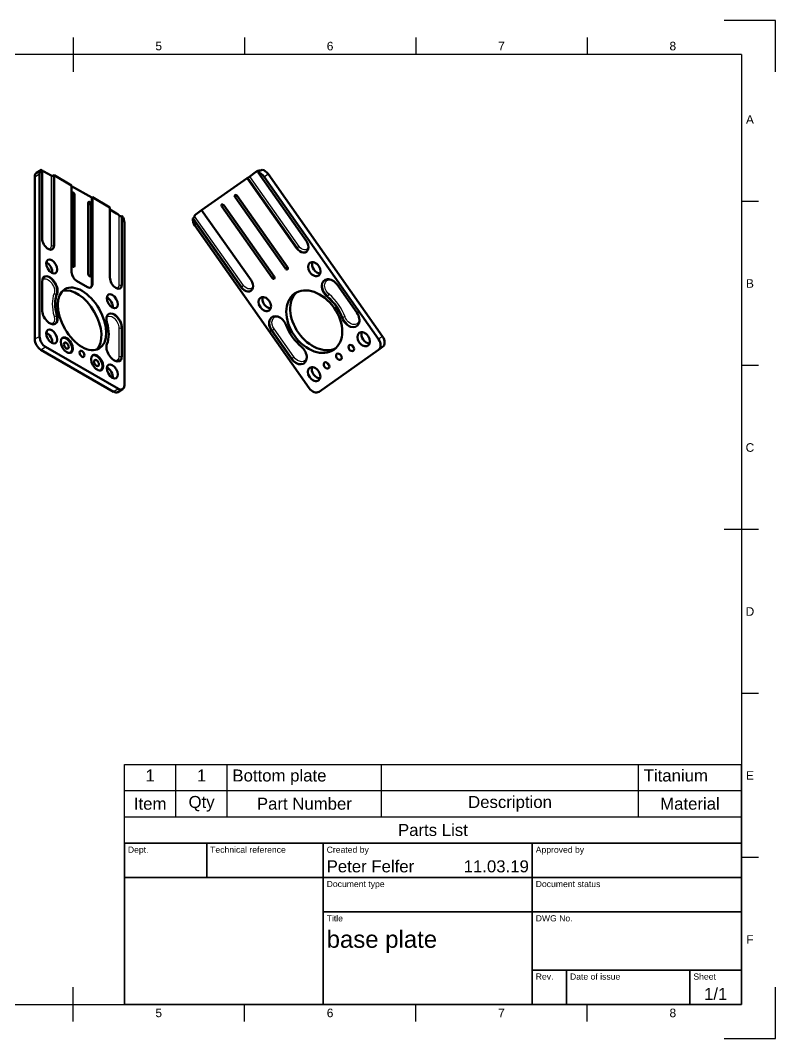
# Model space of a CAD drawing. Header units: millimetres. Extents: x 0 to 420, y 0 to 297.
# Drawn here: x 199.6 to 420, y 0 to 297 of the extents above; entities that cross this region are included whole.
import ezdxf
from ezdxf.enums import TextEntityAlignment as Align

# ---------------------------------------------------------------- set-up
doc = ezdxf.new("R2010")
doc.units = ezdxf.units.MM
doc.header["$LTSCALE"] = 0.75
for name, color, linetype, lineweight in [('Border', 7, 'Continuous', 25), ('Parts Lists', 7, 'Continuous', 25), ('TitleBlock', 7, 'Continuous', 35), ('Visible', 7, 'Continuous', 50), ('Visible Narrow', 7, 'Continuous', 25)]:
    doc.layers.add(name, color=color, linetype=linetype, lineweight=lineweight)
doc.styles.add('FusionTitle', font='')
doc.styles.get("Standard").update_dxf_attribs({"font": 'arial.ttf'})
doc.styles.get('FusionTitle').set_extended_font_data('Arial Unicode MS')

# ---------------------------------------------------------------- blocks, each defined once
blk = doc.blocks.new('ISO_TITLEBLOCK')
at = {"layer": 'TitleBlock'}
for p, q in [((0, 47), (-180, 47)), ((-180, 47), (-180, 0)), ((-156, 37), (-156, 47)), ((-122, 0), (-122, 47)), ((-61, 0), (-61, 47)), ((0, 0), (0, 47)), ((-180, 37), (0, 37)), ((-122, 27), (0, 27)), ((-61, 10), (0, 10)), ((-51, 0), (-51, 10)), ((-15, 0), (-15, 10)), ((-180, 0), (0, 0))]:
    blk.add_line(p, q, dxfattribs=at)
at = {"layer": 'TitleBlock', "style": 'FusionTitle'}
for s, p in [('Dept.', (-179, 46)), ('Technical reference', (-155, 46)), ('Created by', (-121, 46)), ('Approved by', (-60, 46)), ('Document type', (-121, 36)), ('Document status', (-60, 36)), ('Title', (-121, 26)), ('DWG No.', (-60, 26)), ('Rev.', (-60, 9)), ('Date of issue', (-50, 9)), ('Sheet', (-14, 9))]:
    blk.add_text(s, height=1.8, dxfattribs=at).set_placement(p, align=Align.TOP_LEFT)
for tag, p, height in [('DEPT', (-179, 38.5), 3.5), ('TECHNICAL_REFERENCE', (-155, 38.5), 3.5), ('CREATED_BY', (-121, 38.5), 3.5), ('APPROVED_BY', (-60, 38.5), 3.5), ('DOCUMENT_TYPE', (-121, 28.5), 3.5), ('DOCUMENT_STATUS', (-60, 28.5), 3.5), ('TITLE_1', (-121, 16.5), 5), ('TITLE_2', (-121, 9), 5), ('TITLE_3', (-121, 1.5), 5), ('DATE_OF_ISSUE', (-50, 1.5), 3.5)]:
    blk.add_attdef(tag, p, '', height=height, dxfattribs=at)
for tag, p in [('CREATED_DATE', (-62, 38.5)), ('APPROVED_DATE', (-1, 38.5))]:
    blk.add_attdef(tag, text='', height=3.5, dxfattribs=at).set_placement(p, align=Align.RIGHT)
for tag, height, p in [('DRAWING_NUMBER', 5, (-30.5, 16.6)), ('REV', 3.5, (-56, 3.1)), ('SHEET', 3.5, (-7.5, 3.1))]:
    blk.add_attdef(tag, text='', height=height, dxfattribs=at).set_placement(p, align=Align.MIDDLE)
blk = doc.blocks.new('ISO_A3_SHEET')
at = {"layer": 'Border'}
for p, q in [((420, 297), (405, 297)), ((420, 282), (420, 297)), ((215, 292), (215, 282)), ((265, 292), (265, 287)), ((315, 292), (315, 287)), ((365, 292), (365, 287)), ((410, 287), (20, 287)), ((410, 287), (410, 10)), ((415, 244.16666), (410, 244.16666)), ((415, 196.33333), (410, 196.33333)), ((415, 148.5), (405, 148.5)), ((415, 100.66667), (410, 100.66667)), ((415, 52.83334), (410, 52.83334)), ((215, 5), (215, 15)), ((420, 0), (420, 15)), ((20, 10), (410, 10)), ((265, 5), (265, 10)), ((315, 5), (315, 10)), ((365, 5), (365, 10)), ((405, 0), (420, 0))]:
    blk.add_line(p, q, dxfattribs=at)
at = {"layer": 'Border', "style": 'FusionTitle'}
for s, p in [('5', (240, 289.5)), ('6', (290, 289.5)), ('7', (340, 289.5)), ('8', (390, 289.5)), ('A', (412.5, 268.08333)), ('B', (412.5, 220.25)), ('C', (412.5, 172.41667)), ('D', (412.5, 124.58334)), ('E', (412.5, 76.75001)), ('F', (412.5, 28.91668)), ('5', (240, 7.5)), ('6', (290, 7.5)), ('7', (340, 7.5)), ('8', (390, 7.5))]:
    blk.add_text(s, height=2.5, dxfattribs=at).set_placement(p, align=Align.MIDDLE)
blk = doc.blocks.new('*T8')
at = {"layer": 'Parts Lists', "color": 0, "linetype": 'ByBlock', "lineweight": -2, "transparency": 16777216}
for p, q in [((0, 23), (180, 23)), ((0, 0), (0, 23)), ((15, 7.666667), (15, 23)), ((30, 7.666667), (30, 23)), ((75, 7.666667), (75, 23)), ((150, 7.666667), (150, 23)), ((180, 0), (180, 23)), ((0, 15.333333), (180, 15.333333)), ((0, 7.666667), (180, 7.666667)), ((0, 0), (180, 0))]:
    blk.add_line(p, q, dxfattribs=at)
at = {"layer": 'Parts Lists', "color": 0, "transparency": 16777216, "char_height": 3.5}
for s, insert, width, attachment_point in [('1', (7.5, 21.5), 12, 2), ('1', (22.5, 21.5), 12, 2), ('Bottom plate', (31.5, 21.5), 42, 1), ('Titanium', (151.5, 21.5), 27, 1), ('Item', (7.5, 11.5), 12, 5), ('Qty', (22.5, 11.5), 12, 5), ('Part Number', (52.5, 11.5), 42, 5), ('Description', (112.5, 11.5), 72, 5), ('Material', (165, 11.5), 27, 5), ('Parts List', (90, 3.833333), 177, 5)]:
    blk.add_mtext(s, dxfattribs=dict(at, insert=insert, width=width, attachment_point=attachment_point))

msp = doc.modelspace()

# ---------------------------------------------------------------- linework, layer by layer
at = {"layer": 'Visible', "extrusion": (-1e-16, -0.817547, 0.575862)}
for p, q in [((205.762, 253.36), (204.348, 252.546)), ((205.949, 233.41), (205.949, 253.44)), ((206.48, 252.932), (208.601, 251.711)), ((203.828, 203.98), (203.828, 251.397)), ((205.242, 252.212), (205.242, 204.794)), ((209.308, 251.711), (209.485, 251.813)), ((214.594, 248.871), (209.485, 251.813)), ((209.485, 251.813), (209.485, 231.374)), ((214.594, 223.527), (214.594, 248.871)), ((214.594, 248.667), (220.463, 245.287)), ((214.718, 246.552), (214.718, 225.704)), ((215.425, 225.297), (215.425, 246.145)), ((219.455, 243.824), (219.455, 222.976)), ((220.463, 245.287), (220.64, 245.389)), ((220.463, 245.287), (220.463, 219.943)), ((225.748, 242.447), (220.64, 245.389)), ((220.64, 245.389), (220.64, 220.045)), ((220.162, 222.569), (220.162, 243.416)), ((225.748, 222.008), (225.748, 242.447)), ((225.748, 241.836), (227.693, 240.716)), ((229.107, 239.901), (229.284, 240.002)), ((229.284, 240.002), (229.284, 219.972)), ((229.991, 190.542), (229.991, 237.96)), ((205.949, 212.562), (205.949, 220.738)), ((219.225, 219.224), (216.008, 221.077)), ((229.284, 207.3), (229.284, 199.125)), ((226.809, 188.702), (205.596, 200.918)), ((207.01, 201.732), (228.223, 189.516)), ((229.471, 189.394), (228.057, 188.579))]:
    msp.add_line(p, q, dxfattribs=at)
at = {"layer": 'Visible', "extrusion": (0.575862, -0.817547, 1.709e-13)}
for p, q in [((266.547, 251.507), (268.281, 252.729)), ((268.57, 252.932), (268.281, 252.729)), ((269.147, 252.727), (269.003, 252.625)), ((269.003, 252.625), (283.111, 232.595)), ((270.159, 253.44), (270.014, 253.338)), ((265.824, 250.998), (252.528, 241.633)), ((265.824, 250.998), (265.969, 251.1)), ((280.221, 230.56), (265.824, 250.998)), ((266.547, 251.507), (265.969, 251.1)), ((304.133, 203.98), (270.733, 251.397)), ((271.889, 252.212), (305.289, 204.794)), ((276.948, 224.585), (262.263, 245.432)), ((262.842, 245.839), (277.526, 224.992)), ((250.938, 240.513), (252.528, 241.633)), ((252.528, 241.633), (266.925, 221.194)), ((273.075, 221.856), (258.39, 242.704)), ((258.968, 243.111), (273.653, 222.264)), ((249.926, 239.188), (250.07, 239.29)), ((264.034, 219.158), (249.926, 239.188)), ((250.499, 237.146), (283.899, 189.728)), ((292.037, 219.923), (297.796, 211.748)), ((278.719, 198.311), (272.96, 206.486)), ((286.784, 188.702), (304.127, 200.918)), ((304.127, 200.918), (305.283, 201.732))]:
    msp.add_line(p, q, dxfattribs=at)
at = {"layer": 'Visible'}
for centre, major_axis, ratio, start_param, end_param in [((205.596, 250.379), (-1.248, 2.166), 0.5780931, 0, 0.7873319), ((270.01, 250.888), (-1.44, 2.044), 0.7071068, -0.4115168, 0), ((270.444, 251.194), (-1.44, 2.044), 0.7071068, 4.712389, 5.6396842), ((215.071, 246.348), (-0.25, 0.433), 0.5780931, 3.9289245, 7.0705172), ((219.809, 243.62), (-0.25, 0.433), 0.5780931, 3.9289245, 7.0705172), ((207.364, 224.426), (-1.123, 1.95), 0.5780931, 3.8197093, 5.6050687), ((286.562, 225.241), (-1.296, 1.839), 0.7071068, 0.460554, 2.6810387), ((216.008, 222.712), (-0.998, 1.733), 0.5780931, 0.7873319, 2.3581282), ((215.071, 225.501), (-0.25, 0.433), 0.5780931, 0.7873319, 3.9289245), ((219.809, 222.773), (-0.25, 0.433), 0.5780931, 0.7873319, 3.9289245), ((219.225, 220.859), (-0.998, 1.733), 0.5780931, 2.3581282, 3.9289245), ((219.049, 220.758), (-0.998, 1.733), 0.5780931, 3.2299254, 3.9289245), ((217.617, 209.931), (-5.489, 9.532), 0.5780931, 0.4276252, 1.1470389), ((217.617, 209.931), (-4.99, 8.666), 0.5780931, -1.5707963, 4.712389), ((216.202, 209.117), (-4.99, 8.666), 0.5780931, 3.2832143, 6.1415637), ((225.041, 214.246), (-1.123, 1.95), 0.5780931, 3.8197093, 5.6050687), ((272.11, 215.061), (-1.296, 1.839), 0.7071068, 0.460554, 2.6810387), ((285.378, 209.117), (-6.334, 8.993), 0.7071068, 4.352682, 5.0720957), ((217.617, 209.931), (-5.489, 9.532), 0.5780931, 3.5692175, 4.2886312), ((285.378, 209.117), (-6.334, 8.993), 0.7071068, 1.2110896, 1.9305033), ((207.364, 203.988), (-1.123, 1.95), 0.5780931, 3.8197093, 5.6050687), ((300.959, 204.802), (-1.296, 1.839), 0.7071068, 0.460554, 2.6810387), ((205.596, 202.962), (-1.248, 2.166), 0.5780931, 0.7873319, 2.3581282), ((297.201, 202.155), (-0.576, 0.818), 0.7071068, 1.0654358, 2.0761568), ((303.843, 203.776), (-1.44, 2.044), 0.7071068, 3.1415927, 4.712389), ((289.975, 197.065), (-0.576, 0.818), 0.7071068, 1.0654358, 2.0761568), ((225.041, 193.808), (-1.123, 1.95), 0.5780931, 3.8197093, 5.6050687), ((286.506, 194.622), (-1.296, 1.839), 0.7071068, 0.460554, 2.6810387), ((226.809, 190.746), (-1.248, 2.166), 0.5780931, 2.3581282, 3.1415927)]:
    msp.add_ellipse(centre, major_axis=major_axis, ratio=ratio, start_param=start_param, end_param=end_param, dxfattribs=at)
at = {"layer": 'Visible', "extrusion": (-1e-16, 2e-16, -1)}
msp.add_ellipse((207.01, 251.194), major_axis=(-1.248, 2.166), ratio=0.5780931, start_param=-0.7873319, end_param=0.1399633, dxfattribs=at)
at = {"layer": 'Visible', "extrusion": (-1e-16, 1e-16, -1)}
msp.add_ellipse((206.48, 250.888), major_axis=(-1.248, 2.166), ratio=0.5780931, start_param=0.4787718, end_param=0.7834645, dxfattribs=at)
at = {"layer": 'Visible', "extrusion": (0, 0, -1)}
for centre, major_axis, start_param, end_param in [((269.721, 250.685), (-1.44, 2.044), 0, 0.4115168), ((269.287, 250.379), (-1.44, 2.044), 0.6435011, 1.5707963), ((262.553, 245.636), (-0.288, 0.409), -1.5707963, 1.5707963), ((258.679, 242.907), (-0.288, 0.409), -1.5707963, 1.5707963), ((281.666, 231.577), (-1.44, 2.044), 1.5707963, 4.712389), ((277.237, 224.788), (-0.288, 0.409), 1.5707963, 4.712389), ((265.48, 220.176), (-1.44, 2.044), 1.5707963, 4.712389), ((273.364, 222.06), (-0.288, 0.409), 1.5707963, 4.712389), ((285.378, 209.117), (-5.759, 8.175), 4.712389, 10.9955743), ((286.534, 209.931), (-5.759, 8.175), 3.2417601, 6.1830179), ((296.189, 201.443), (-0.576, 0.818), 4.712389, 10.9955743), ((302.687, 202.962), (-1.44, 2.044), 1.5707963, 3.1415927), ((280.571, 199.615), (-1.845, 2.62), 1.2110893, 4.712389), ((292.576, 198.898), (-0.576, 0.818), -1.5707963, 4.712389), ((288.963, 196.353), (-0.576, 0.818), -1.5707963, 4.712389), ((285.345, 190.746), (-1.44, 2.044), 3.1415927, 4.712389)]:
    msp.add_ellipse(centre, major_axis=major_axis, ratio=0.7071068, start_param=start_param, end_param=end_param, dxfattribs=at)
at = {"layer": 'Visible', "extrusion": (-2e-16, 1e-16, -1)}
for centre, major_axis, ratio, start_param, end_param in [((208.955, 251.914), (0.5, 0), 0.5758617, 0.7853982, 2.3561945), ((228.223, 238.978), (-1.248, 2.166), 0.5780931, 1.4269656, 2.3542608)]:
    msp.add_ellipse(centre, major_axis=major_axis, ratio=ratio, start_param=start_param, end_param=end_param, dxfattribs=at)
at = {"layer": 'Visible', "extrusion": (-4e-16, 2e-16, -1)}
msp.add_ellipse((227.693, 238.673), major_axis=(-1.248, 2.166), ratio=0.5780931, start_param=0.7834645, end_param=1.1949813, dxfattribs=at)
at = {"layer": 'Visible', "extrusion": (1e-16, 1e-16, -1)}
for centre, major_axis, start_param, end_param in [((251.945, 238.164), (-1.44, 2.044), 4.712389, 5.6396842), ((252.378, 238.469), (-1.44, 2.044), -0.4115168, 0), ((290.185, 218.619), (-1.845, 2.62), 4.3526809, 7.8539816), ((274.813, 207.791), (-1.845, 2.62), -1.5707963, 1.9305044), ((295.943, 210.443), (-1.845, 2.62), 1.5707963, 5.072096)]:
    msp.add_ellipse(centre, major_axis=major_axis, ratio=0.7071068, start_param=start_param, end_param=end_param, dxfattribs=at)
at = {"layer": 'Visible', "extrusion": (-2e-16, 2e-16, -1)}
for centre, major_axis, start_param, end_param in [((207.717, 232.392), (-1.248, 2.166), 2.3542608, 5.4958534), ((227.516, 220.99), (-1.248, 2.166), 2.3542608, 5.4958534), ((208.215, 211.258), (-1.599, 2.777), 1.9945538, 5.4958534), ((213.197, 202.257), (-1.248, 2.166), 3.1415927, 9.424778), ((213.02, 202.155), (-1.248, 2.166), 0.0706331, 3.0709596)]:
    msp.add_ellipse(centre, major_axis=major_axis, ratio=0.5780931, start_param=start_param, end_param=end_param, dxfattribs=at)
at = {"layer": 'Visible', "extrusion": (-3e-16, 0, -1)}
for centre, major_axis, start_param, end_param in [((208.778, 225.241), (-1.123, 1.95), 3.1415927, 9.424778), ((226.455, 215.061), (-1.123, 1.95), 3.1415927, 9.424778), ((208.778, 204.802), (-1.123, 1.95), 3.1415927, 9.424778), ((213.02, 202.155), (-0.499, 0.867), 3.1415927, 9.424778), ((217.617, 199.712), (-0.499, 0.867), 3.1415927, 9.424778), ((222.036, 197.167), (-1.248, 2.166), 3.1415927, 9.424778), ((221.859, 197.065), (-1.248, 2.166), 0.0706331, 3.0709596), ((221.859, 197.065), (-0.499, 0.867), 3.1415927, 9.424778), ((226.455, 194.622), (-1.123, 1.95), 3.1415927, 9.424778)]:
    msp.add_ellipse(centre, major_axis=major_axis, ratio=0.5780931, start_param=start_param, end_param=end_param, dxfattribs=at)
at = {"layer": 'Visible', "extrusion": (-1e-16, 0, -1)}
for centre, major_axis, ratio, start_param, end_param in [((285.406, 224.426), (-1.296, 1.839), 0.7071068, 4.712389, 10.9955743), ((208.215, 219.433), (-1.599, 2.777), 0.5780931, -0.7873319, 2.7139689), ((270.954, 214.246), (-1.296, 1.839), 0.7071068, 4.712389, 10.9955743), ((227.018, 208.605), (-1.599, 2.777), 0.5780931, -1.14704, 2.3542608), ((299.802, 203.988), (-1.296, 1.839), 0.7071068, -1.5707963, 4.712389), ((207.01, 203.776), (-1.248, 2.166), 0.5780931, 3.9250571, 5.4958534), ((285.35, 193.808), (-1.296, 1.839), 0.7071068, -1.5707963, 4.712389), ((228.223, 191.56), (-1.248, 2.166), 0.5780931, 2.3542608, 3.9250571)]:
    msp.add_ellipse(centre, major_axis=major_axis, ratio=ratio, start_param=start_param, end_param=end_param, dxfattribs=at)
at = {"layer": 'Visible', "extrusion": (-2e-16, 0, -1)}
msp.add_ellipse((227.018, 200.43), major_axis=(-1.599, 2.777), ratio=0.5780931, start_param=2.3542608, end_param=5.8555604, dxfattribs=at)
at = {"layer": 'Visible', "extrusion": (8.2816e-12, 2.0142e-12, -1)}
msp.add_open_spline([(269.147, 252.727), (269.184, 252.753), (269.209, 252.783), (269.23, 252.84), (269.225, 252.868), (269.196, 252.915), (269.167, 252.936), (269.086, 252.964), (269.034, 252.969), (268.98, 252.965)], degree=3, knots=[0, 0, 0, 0, 0.03795774, 0.03795774, 0.07591549, 0.07591549, 0.11908364, 0.11908364, 0.16225179, 0.16225179, 0.16225179, 0.16225179], dxfattribs=at)
at = {"layer": 'Visible', "extrusion": (2.924e-12, -7.5203e-12, -1)}
msp.add_open_spline([(269.269, 253.169), (269.323, 253.172), (269.391, 253.178), (269.534, 253.195), (269.611, 253.207), (269.743, 253.233), (269.809, 253.248), (269.927, 253.288), (269.978, 253.312), (270.014, 253.338)], degree=3, knots=[-0.16225179, -0.16225179, -0.16225179, -0.16225179, -0.11908364, -0.11908364, -0.07591549, -0.07591549, -0.03795774, -0.03795774, 0, 0, 0, 0], dxfattribs=at)
at = {"layer": 'Visible', "extrusion": (6.718e-13, 2.666e-12, -1)}
msp.add_open_spline([(229.107, 239.901), (229.062, 239.875), (229.007, 239.861), (228.888, 239.861), (228.825, 239.874), (228.702, 239.918), (228.633, 239.953), (228.505, 240.038), (228.447, 240.088), (228.4, 240.139)], degree=3, knots=[0.31720484, 0.31720484, 0.31720484, 0.31720484, 0.35516258, 0.35516258, 0.39312033, 0.39312033, 0.43628848, 0.43628848, 0.47945663, 0.47945663, 0.47945663, 0.47945663], dxfattribs=at)
at = {"layer": 'Visible', "extrusion": (6.0963e-12, -5.2858e-12, -1)}
msp.add_open_spline([(250.481, 239.935), (250.459, 239.885), (250.431, 239.823), (250.366, 239.694), (250.33, 239.626), (250.261, 239.509), (250.224, 239.453), (250.147, 239.356), (250.107, 239.315), (250.07, 239.29)], degree=3, knots=[0.15495305, 0.15495305, 0.15495305, 0.15495305, 0.1981212, 0.1981212, 0.24128935, 0.24128935, 0.27924709, 0.27924709, 0.31720484, 0.31720484, 0.31720484, 0.31720484], dxfattribs=at)
at = {"layer": 'Visible Narrow', "extrusion": (0.575862, -0.817547, 1.709e-13)}
for p, q in [((268.98, 252.965), (269.147, 252.727)), ((265.969, 251.1), (280.365, 230.661)), ((280.943, 231.068), (266.547, 251.507)), ((270.733, 251.397), (271.889, 252.212)), ((262.842, 245.839), (262.263, 245.432)), ((258.968, 243.111), (258.39, 242.704)), ((250.07, 239.29), (264.179, 219.26)), ((264.757, 219.667), (250.481, 239.935)), ((280.221, 230.56), (280.365, 230.661)), ((280.943, 231.068), (280.365, 230.661)), ((277.526, 224.992), (276.948, 224.585)), ((273.653, 222.264), (273.075, 221.856)), ((264.034, 219.158), (264.179, 219.26)), ((264.179, 219.26), (264.757, 219.667)), ((289.1, 216.475), (289.245, 216.577)), ((293.56, 210.144), (293.704, 210.246)), ((272.96, 206.486), (273.105, 206.588)), ((273.105, 206.588), (273.683, 206.995)), ((273.105, 206.588), (278.863, 198.412)), ((279.441, 198.82), (273.683, 206.995)), ((305.289, 204.794), (304.133, 203.98)), ((278.719, 198.311), (278.863, 198.412)), ((278.863, 198.412), (279.441, 198.82))]:
    msp.add_line(p, q, dxfattribs=at)
at = {"layer": 'Visible Narrow', "extrusion": (-1e-16, -0.817547, 0.575862)}
for p, q in [((203.828, 251.397), (205.242, 252.212)), ((208.601, 251.711), (208.601, 231.272)), ((209.308, 231.272), (209.308, 251.711)), ((215.425, 246.145), (214.718, 245.737)), ((220.162, 243.416), (219.455, 243.009)), ((228.4, 240.139), (228.4, 219.871)), ((229.107, 219.871), (229.107, 239.901)), ((209.485, 231.374), (209.308, 231.272)), ((215.425, 225.297), (215.07, 225.093)), ((220.162, 222.569), (219.807, 222.365)), ((220.64, 220.045), (220.463, 219.943)), ((229.284, 219.972), (229.107, 219.871)), ((210.336, 217.289), (210.159, 217.188)), ((210.336, 210.958), (210.159, 210.857)), ((228.4, 207.199), (228.4, 199.023)), ((229.284, 207.3), (229.107, 207.199)), ((229.107, 199.023), (229.107, 207.199)), ((205.242, 204.794), (203.828, 203.98)), ((205.596, 200.918), (207.01, 201.732)), ((229.284, 199.125), (229.107, 199.023)), ((228.223, 189.516), (226.809, 188.702))]:
    msp.add_line(p, q, dxfattribs=at)
at = {"layer": 'Visible Narrow', "extrusion": (-1e-16, 1e-16, -1)}
for centre, major_axis, ratio, start_param, end_param in [((207.187, 232.086), (-0.998, 1.733), 0.5780931, 2.3542608, 3.4115609), ((226.986, 220.685), (-0.998, 1.733), 0.5780931, 2.3542608, 3.4115609), ((209.829, 217.522), (-0.464, 0.186), 0.7424952, 3.6711772, 5.2419736)]:
    msp.add_ellipse(centre, major_axis=major_axis, ratio=ratio, start_param=start_param, end_param=end_param, dxfattribs=at)
at = {"layer": 'Visible Narrow', "extrusion": (-2e-16, 1e-16, -1)}
for centre, major_axis, ratio, start_param, end_param in [((208.955, 231.476), (0.5, 0), 0.5758617, 0.7853982, 2.3561945), ((207.685, 219.128), (-1.35, 2.344), 0.5780931, -0.3260084, 2.7139691), ((228.754, 207.402), (-0.5, 0), 0.5758617, 3.9269908, 5.4977871)]:
    msp.add_ellipse(centre, major_axis=major_axis, ratio=ratio, start_param=start_param, end_param=end_param, dxfattribs=at)
at = {"layer": 'Visible Narrow'}
for centre, major_axis, ratio, start_param, end_param in [((207.54, 232.29), (-1.248, 2.166), 0.5780931, 3.2122257, 3.9289245), ((281.811, 231.679), (-1.44, 2.044), 0.7071068, 1.5707963, 3.0915718), ((208.039, 219.331), (-1.599, 2.777), 0.5780931, 3.5692164, 6.2280995), ((228.754, 220.074), (-0.5, 0), 0.5758617, 0.7853982, 2.3561945), ((227.339, 220.889), (-1.248, 2.166), 0.5780931, 3.2122257, 3.9289245), ((290.329, 218.72), (-1.845, 2.62), 0.7071068, 0.039017, 1.9305044), ((217.086, 209.626), (-5.739, 9.966), 0.5780931, 0.4276252, 1.1470389), ((265.624, 220.278), (-1.44, 2.044), 0.7071068, 1.5707963, 3.0915718), ((289.414, 216.911), (0.321, 0.383), 0.2489023, 3.8939448, 5.4647411), ((285.812, 209.422), (-6.622, 9.402), 0.7071068, 4.352682, 5.0720957), ((226.841, 208.504), (-1.599, 2.777), 0.5780931, 3.9289245, 6.2280995), ((209.829, 210.903), (0.482, 0.132), 0.3355178, 3.8022866, 5.3730829), ((208.039, 211.156), (-1.599, 2.777), 0.5780931, 3.1966785, 4.2886315), ((274.957, 207.893), (-1.845, 2.62), 0.7071068, 0.039017, 1.5707963), ((294.076, 210.292), (0.469, 0.173), 0.2489016, 0.818444, 2.3892403), ((296.088, 210.545), (-1.845, 2.62), 0.7071068, 1.2110893, 3.1025757), ((217.086, 209.626), (-5.739, 9.966), 0.5780931, 3.6016052, 3.6745401), ((228.754, 199.227), (0.5, 0), 0.5758617, 3.9269908, 5.4977871), ((226.841, 200.328), (-1.599, 2.777), 0.5780931, 3.1966785, 3.9289245), ((280.716, 199.717), (-1.845, 2.62), 0.7071068, 1.5707963, 3.1025757)]:
    msp.add_ellipse(centre, major_axis=major_axis, ratio=ratio, start_param=start_param, end_param=end_param, dxfattribs=at)
at = {"layer": 'Visible Narrow', "extrusion": (0, 0, -1)}
for centre, major_axis, start_param, end_param in [((282.1, 231.883), (-1.152, 1.635), 2.5441862, 4.712389), ((290.618, 218.924), (-1.557, 2.211), 4.3526809, 6.9137932), ((265.913, 220.481), (-1.152, 1.635), 2.5441862, 4.712389), ((275.246, 208.096), (-1.557, 2.211), 4.712389, 6.9137932), ((296.377, 210.749), (-1.557, 2.211), 2.5109847, 5.072096), ((281.005, 199.921), (-1.557, 2.211), 2.5109847, 4.712389)]:
    msp.add_ellipse(centre, major_axis=major_axis, ratio=0.7071068, start_param=start_param, end_param=end_param, dxfattribs=at)
at = {"layer": 'Visible Narrow', "extrusion": (-1e-16, 2e-16, -1)}
msp.add_ellipse((217.44, 209.83), major_axis=(-5.489, 9.532), ratio=0.5780931, start_param=-1.1470389, end_param=-0.4276252, dxfattribs=at)
at = {"layer": 'Visible Narrow', "extrusion": (1e-16, 1e-16, -1)}
msp.add_ellipse((285.523, 209.219), major_axis=(-6.334, 8.993), ratio=0.7071068, start_param=1.2110896, end_param=1.9305033, dxfattribs=at)
at = {"layer": 'Visible Narrow', "extrusion": (-3e-16, 1e-16, -1)}
msp.add_ellipse((226.488, 208.3), major_axis=(-1.35, 2.344), ratio=0.5780931, start_param=-0.3260084, end_param=2.3542608, dxfattribs=at)
at = {"layer": 'Visible Narrow', "extrusion": (-2e-16, 2e-16, -1)}
msp.add_ellipse((207.685, 210.952), major_axis=(-1.35, 2.344), ratio=0.5780931, start_param=1.9945538, end_param=3.4676011, dxfattribs=at)
at = {"layer": 'Visible Narrow', "extrusion": (-3e-16, 0, -1)}
msp.add_ellipse((226.488, 200.124), major_axis=(-1.35, 2.344), ratio=0.5780931, start_param=2.3542608, end_param=3.4676011, dxfattribs=at)

# ---------------------------------------------------------------- block references
msp.add_blockref('*T8', (230, 57))
at = {"layer": 'Border'}
msp.add_blockref('ISO_A3_SHEET', (0, 0), dxfattribs=at)
at = {"layer": 'TitleBlock'}
msp.add_blockref('ISO_TITLEBLOCK', (410, 10), dxfattribs=at).add_auto_attribs({'CREATED_DATE': '11.03.19', 'SHEET': '1/1', 'TITLE_1': 'base plate', 'CREATED_BY': 'Peter Felfer'})

doc.saveas('drawing.dxf')
